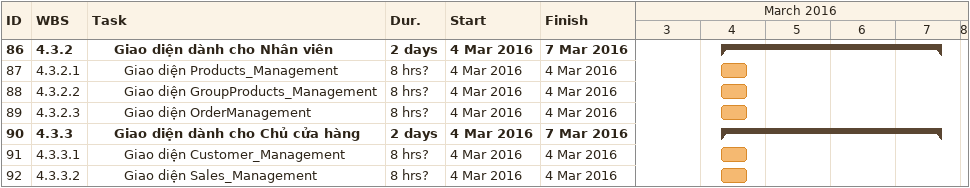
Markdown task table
| ID | WBS | Task | Duration | Start | Finish |
|---|---|---|---|---|---|
| 86 | 4.3.2 | **Giao diện dành cho Nhân viên** | 2d | 2016-03-04 | 2016-03-07 |
| 87 | 4.3.2.1 | Giao diện Products_Management | 8h? | 2016-03-04 | 2016-03-04 |
| 88 | 4.3.2.2 | Giao diện GroupProducts_Management | 8h? | 2016-03-04 | 2016-03-04 |
| 89 | 4.3.2.3 | Giao diện OrderManagement | 8h? | 2016-03-04 | 2016-03-04 |
| 90 | 4.3.3 | **Giao diện dành cho Chủ cửa hàng** | 2d | 2016-03-04 | 2016-03-07 |
| 91 | 4.3.3.1 | Giao diện Customer_Management | 8h? | 2016-03-04 | 2016-03-04 |
| 92 | 4.3.3.2 | Giao diện Sales_Management | 8h? | 2016-03-04 | 2016-03-04 |
